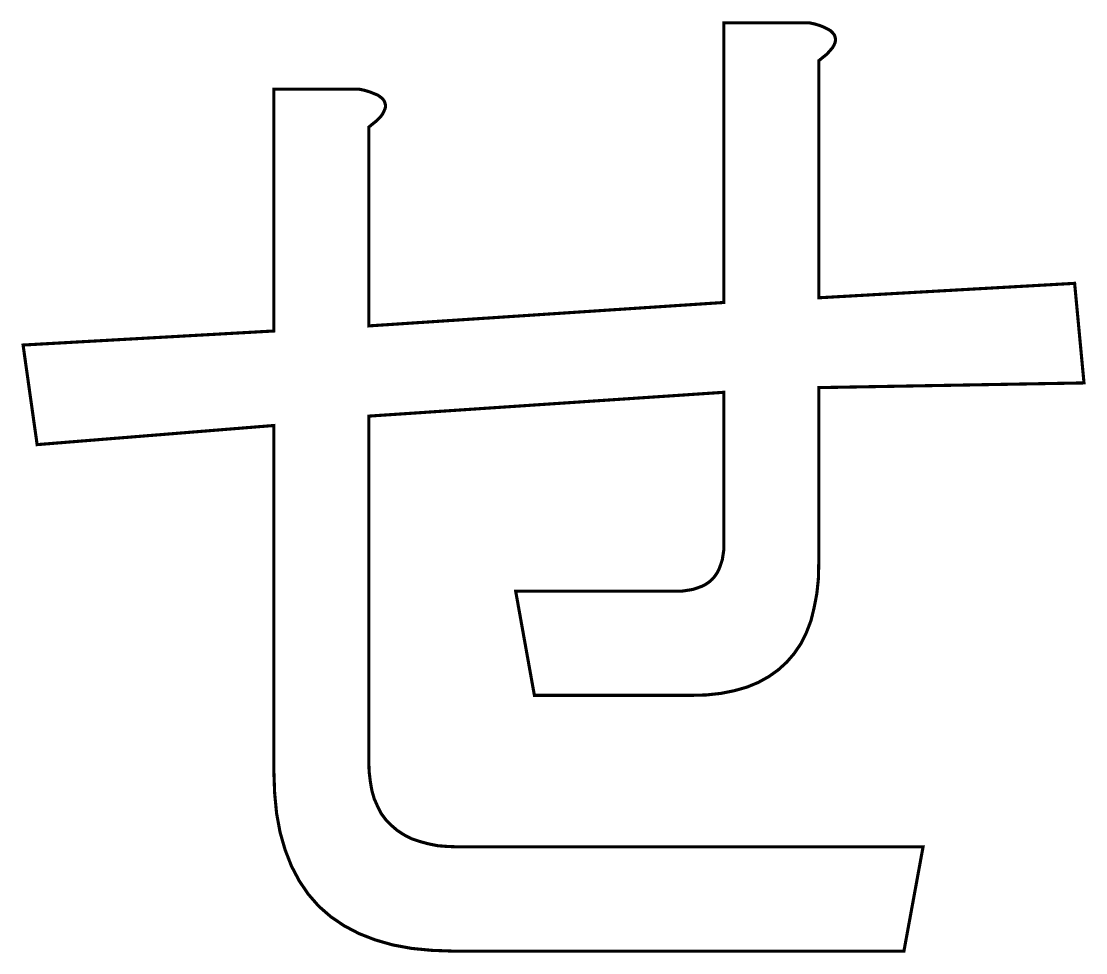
# Model space of a CAD drawing. Extents: x 22.2 to 90.3, y 172 to 231.6.
import ezdxf

# ---------------------------------------------------------------- set-up
doc = ezdxf.new("R2010")
doc.units = 0
doc.layers.get('0').update_dxf_attribs({"linetype": 'CONTINUOUS'})

msp = doc.modelspace()

# ---------------------------------------------------------------- linework, layer by layer
at = {"const_width": 0.2}
msp.add_lwpolyline([(73.2, 196.925), (73.175, 195.9), (73.075, 194.95), (72.9, 194.05), (72.7, 193.225), (72.4, 192.45), (72.05, 191.75), (71.625, 191.125), (71.15, 190.575), (70.6, 190.075), (70, 189.65), (69.325, 189.275), (68.6, 188.975), (67.8, 188.75), (66.925, 188.575), (66, 188.475), (65, 188.45), (55, 188.45), (53.8, 195.125), (64.1, 195.125), (64.475, 195.125), (64.8, 195.175), (65.125, 195.225), (65.425, 195.325), (65.7, 195.425), (65.95, 195.55), (66.175, 195.7), (66.375, 195.875), (66.55, 196.075), (66.7, 196.3), (66.825, 196.55), (66.925, 196.825), (67.025, 197.125), (67.075, 197.45), (67.125, 197.775), (67.125, 198.15), (67.125, 207.85), (44.4, 206.325), (44.4, 184.2), (44.425, 183.55), (44.5, 182.925), (44.6, 182.35), (44.75, 181.825), (44.975, 181.325), (45.2, 180.875), (45.5, 180.475), (45.85, 180.125), (46.225, 179.8), (46.65, 179.525), (47.125, 179.275), (47.65, 179.1), (48.2, 178.95), (48.8, 178.825), (49.45, 178.775), (50.15, 178.75), (79.875, 178.75), (78.65, 172.075), (49.85, 172.075), (48.45, 172.125), (47.15, 172.25), (45.925, 172.475), (44.8, 172.8), (43.775, 173.2), (42.825, 173.7), (41.975, 174.275), (41.2, 174.95), (40.525, 175.725), (39.95, 176.575), (39.45, 177.525), (39.05, 178.55), (38.725, 179.675), (38.5, 180.9), (38.375, 182.2), (38.325, 183.6), (38.325, 205.725), (23.175, 204.5), (22.275, 210.875), (38.325, 211.775), (38.325, 227.25), (43.8, 227.25), (44.15, 227.175), (44.475, 227.075), (44.725, 226.975), (44.975, 226.875), (45.15, 226.75), (45.3, 226.625), (45.4, 226.475), (45.45, 226.325), (45.475, 226.175), (45.45, 226.025), (45.375, 225.85), (45.275, 225.65), (45.125, 225.45), (44.925, 225.25), (44.675, 225.05), (44.4, 224.825), (44.4, 212.1), (67.125, 213.6), (67.125, 231.5), (72.6, 231.5), (72.95, 231.425), (73.275, 231.325), (73.525, 231.225), (73.775, 231.1), (73.95, 231), (74.1, 230.85), (74.2, 230.725), (74.25, 230.575), (74.275, 230.425), (74.25, 230.25), (74.175, 230.075), (74.075, 229.9), (73.9, 229.7), (73.725, 229.5), (73.475, 229.3), (73.2, 229.075), (73.2, 213.9), (89.575, 214.825), (90.175, 208.45), (73.2, 208.15), (73.2, 196.925)], close=True, dxfattribs=at)

doc.saveas('drawing.dxf')
